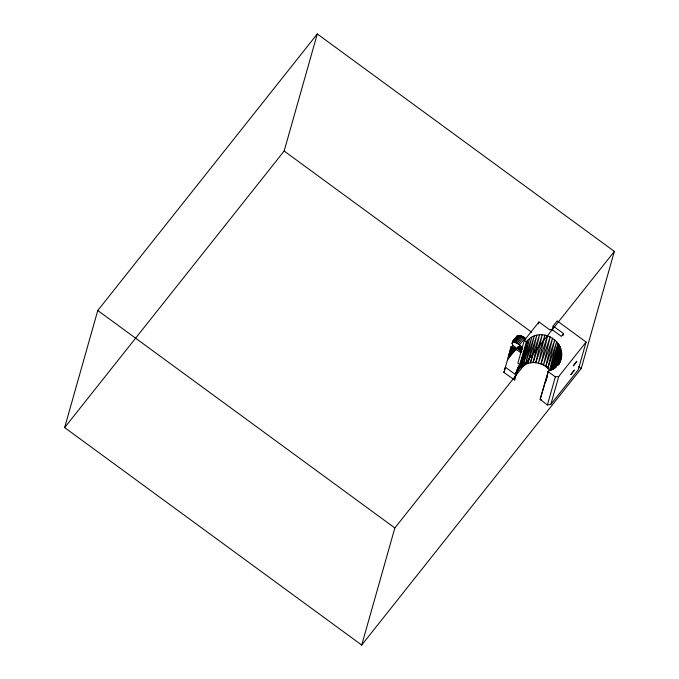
<?xml version="1.0" encoding="UTF-8"?>
<svg xmlns="http://www.w3.org/2000/svg" width="679" height="679" viewBox="0 0 679 679"><rect width="100%" height="100%" fill="white"/><g stroke="black" fill="none" stroke-linecap="round" stroke-linejoin="round"><path stroke-width="1.02" d="M516.829 337.013L517.517 335.876L520.42 335.672L525.198 337.93L519.35 344.932C517.534 342.564 509.683 340.12 512.917 345.382L521.922 351.977M559.623 363.002C569.97 342.912 540.416 323.9 526.284 341.868L519.129 368.816L515.684 374.63M519.129 368.816L519.393 365.26L527.549 340.434L520.988 367.025L519.129 368.816L518.34 368.527M520.869 352.588L511.245 346.426L503.911 372.474L514.606 379.951L514.801 377.897M517.559 370.836L518.009 367.475L519.393 365.26L517.559 370.836L516.694 370.641M545.941 380.987L548.352 371.099C554.14 369.401 559.029 364.793 560.761 358.97M545.908 381.004L547.512 375.164M516.303 373.051L518.009 367.475L516.303 373.051L515.378 372.966M524.909 363.774L527.498 362.815L527.88 363.367L530.469 362.79L536.792 335.29L527.88 363.367L520.988 367.025L520.284 366.652M532.998 361.983L533.134 362.561L539.482 334.857L530.469 362.79C537.556 361.712 545.067 364.589 549.549 370.208L550.194 369.979M535.807 362.111L535.807 362.688L542.224 334.781L533.134 362.561M514.996 377.074L515.378 375.419M527.88 363.367L534.203 336.088L525.402 364.275L531.767 337.225L523.093 365.506L522.49 365.056M543.82 364.64L541.265 363.452L541.027 363.969L547.639 335.732L538.455 363.155L544.965 335.078L535.807 362.688M523.093 365.506L529.535 338.685L520.988 367.025M547.614 367.339L546.188 366.142L545.721 366.541L552.613 338.074L543.463 365.098L550.211 336.733L541.027 363.969M548.326 367.933L547.766 368.247L554.802 339.704L545.721 366.541M552.867 369.783L559.224 345.153M551.832 369.317L558.452 343.88M558.223 365.327L558.766 363.307M555.515 367.993L560.718 348.683M515.802 374.222L516.974 369.868L515.641 374.494M557.417 365.455L561.304 351.238M559.437 363.036L559.988 361.016M558.69 363.978L561.508 353.844M512.45 342.131L517.517 335.876L520.42 335.672M512.008 343.676L516.252 337.76L512.424 342.208L516.863 336.478L519.435 336.19M527.549 340.434L519.715 368.256L519.825 364.682L517.839 363.231L524.298 340.417L538.965 321.939L549.982 330.002L550.533 329.315L552.451 329.85L561.338 336.351L563.528 333.593L553.156 326.005L557.213 320.904L586.096 342.046L578.228 369.843L550.864 404.311L547.401 404.99L540.153 399.337L548.352 371.099M559.623 362.501L561.321 356.433M64.641 427.583L97.768 310.498L317.288 33.95L614.359 251.417L581.232 368.502L361.712 645.05L64.641 427.583L284.153 151.035L317.288 33.95M361.712 645.05L394.847 527.965L614.359 251.417M503.911 372.474L505.397 367.203L516.015 374.978L514.606 379.951M510.243 349.965L511.245 346.426M538.405 323.925L538.965 321.939M551.849 330.622L553.156 326.005M540.153 399.337L546.705 376.955L546.366 377.388M558.367 343.761L550.771 370.573L558.138 343.379L549.549 370.208L556.738 341.613L547.766 368.247M563.001 335.443L563.528 333.593M547.401 404.99L555.346 376.904L558.732 376.514L586.096 342.046M550.864 404.311L558.732 376.514M553.911 368.756L560.124 347.003M558.97 364.411L559.836 361.389M559.997 361.601L560.862 358.58M551.934 369.317L559.106 344.924M558.987 364.088L561.363 356.034M553.334 368.892L560.056 346.876M558.121 364.538L561.491 353.436M515.684 374.409L516.303 372.389L515.208 376.921M556.194 367.025L561.227 350.839M554.072 368.824L560.591 348.293M507.451 359.921L516.065 349.065L508.325 356.815L515.03 348.352L509.157 353.835L514.011 347.716L509.937 351.068L513.018 347.173L510.642 348.565L512.917 345.382L510.761 348.098M517.092 336.097L512.484 341.995L517.092 336.097L518.773 335.961M510.642 348.565L512.076 346.731L510.837 347.86M516.863 336.478L512.518 341.868L517.517 335.876L512.509 341.893M513.205 342.021L518.128 335.816L521.947 337.217L525.919 339.933M513.978 342.131L518.9 335.927L521.022 335.757M514.886 342.411L519.808 336.207L521.735 335.969M511.253 347.75L513.078 345.45M515.913 342.844L520.835 336.64L522.533 336.309M517.025 343.421L521.947 337.217L523.39 336.759M518.179 344.126L523.102 337.921L524.29 337.302M521.956 351.187L517.958 347.843L519.163 346.332M518.23 348.183L519.435 346.672M518.552 348.539L520.352 346.265M518.917 348.887L520.725 346.613M519.316 349.235L521.124 346.961M519.732 349.558L520.937 348.047M540.959 400.279L541.299 399.846L540.492 398.904M512.331 342.53L516.193 337.803M512.637 342.92L513.884 341.427M512.204 342.997L513.579 341.478M508.206 357.239L516.065 349.065M508.927 354.642L515.03 348.352M509.623 352.189L514.011 347.716M510.26 349.914L513.018 347.173M284.153 151.035L531.716 332.252M578.669 366.626L581.232 368.502M524.298 340.417L526.284 341.868M519.35 344.932L522.55 347.275M522.499 349.261C522.278 348.692 516.507 344.694 517.958 347.843M548.004 371.532L555.346 376.904M97.768 310.498L394.847 527.965M530.214 362.221L530.469 362.79M570.861 374.604L574.273 370.208L570.861 374.604M573.339 365.828L576.717 361.372L573.339 365.828"/></g></svg>
